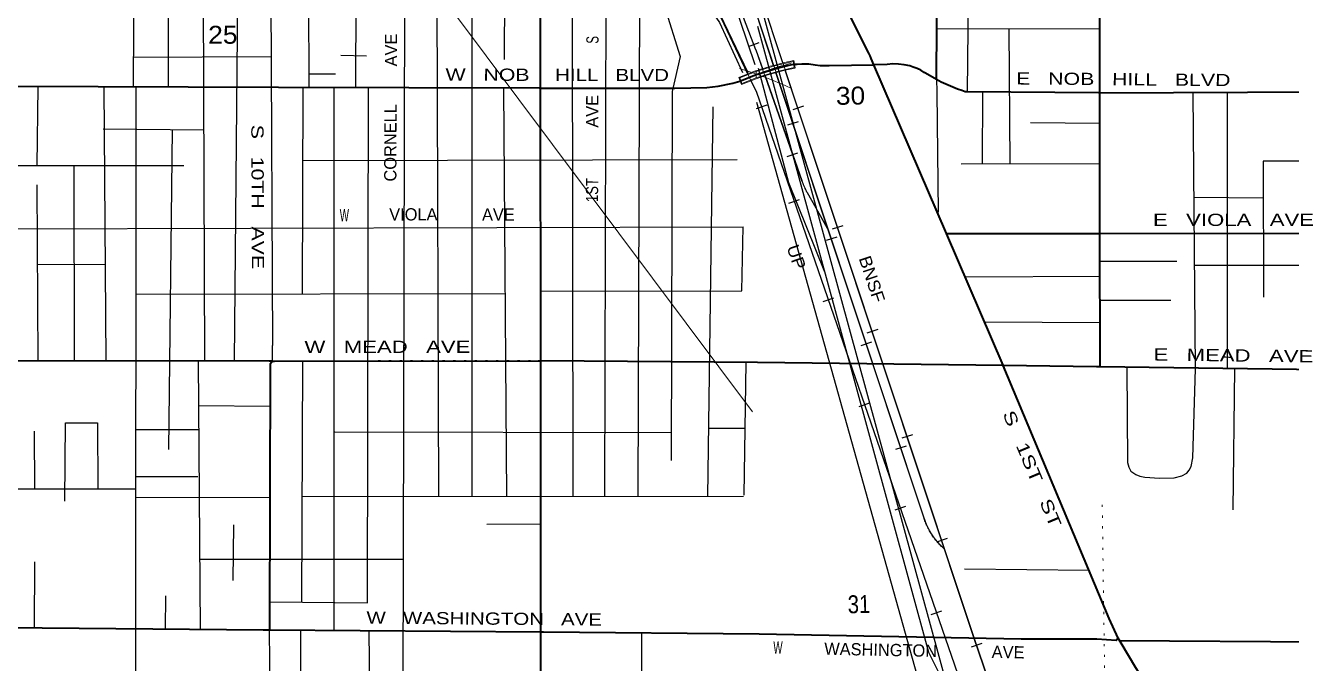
# Model space of a CAD drawing. Header units: feet. Extents: x -6 to 252658, y -374658 to -170635.
# Drawn here: x 119002 to 131404, y -340437 to -334181 of the extents above; entities that cross this region are included whole.
import ezdxf

# ---------------------------------------------------------------- set-up
doc = ezdxf.new("R2010")
doc.units = ezdxf.units.FT
doc.header["$LTSCALE"] = 70
doc.linetypes.add('DOTTED', pattern=[1.5, 0.3, -1.2])
for name, color, linetype, lineweight in [('26', 7, 'Continuous', 40), ('27', 7, 'Continuous', 13), ('29', 7, 'Continuous', 25), ('30', 7, 'Continuous', 13), ('34', 7, 'Continuous', 25), ('46', 7, 'Continuous', 13), ('6', 7, 'DOTTED', 25), ('61', 7, 'Continuous', 13), ('7', 7, 'DOTTED', 13)]:
    doc.layers.add(name, color=color, linetype=linetype, lineweight=lineweight)

msp = doc.modelspace()

# ---------------------------------------------------------------- linework, layer by layer
at = {"layer": '26'}
for p, q in [((128024.17, -336222.27), (127312.86, -334566.96)), ((129524.34, -334842.05), (132182.63, -334830.21)), ((129525.67, -336222), (132187.63, -336218.31)), ((126173.94, -337485.58), (124051.29, -337468.46)), ((132183.53, -337561.9), (129529.77, -337528.23)), ((129711.8, -340210.11), (132175.41, -340225.83))]:
    msp.add_line(p, q, dxfattribs=at)
for points in [[(127927.41, -334712.66), (127927.3, -334702.86), (127931.22, -333646.29), (128023.78, -333514.05), (127975.82, -332158.99), (127997.48, -331132.44), (127236.48, -328847.02), (127222.34, -328804.55)], [(124047.7, -334796.62), (124047.69, -334789.37), (124052.18, -332145.18)], [(129524.34, -334842.05), (129522.41, -332189.37), (129522.39, -332163.6)], [(127312.86, -334566.96), (127286.39, -334505.36), (127275.67, -334480.42), (127263.14, -334455.36), (126812.17, -333553.24)], [(126158.4, -334663.55), (126205.81, -334649.5), (126290.6, -334622.35), (126365.88, -334601.99), (126469.66, -334575.52), (126526.85, -334563.11), (126561.34, -334560.53), (126606.53, -334557.16), (126676.88, -334559.29), (126736.79, -334566.98), (126787.25, -334574.46), (126825.56, -334576.08), (126850.24, -334576.34), (126875.56, -334575.82), (127312.86, -334566.96)], [(127927.41, -334712.66), (127816.47, -334650.48), (127806.19, -334643.04), (127771.75, -334621.57), (127735.25, -334603.82), (127697.1, -334589.98), (127663.95, -334579.36), (127609.59, -334566.92), (127554.23, -334560.23), (127498.47, -334559.36), (127442.92, -334564.33), (127312.86, -334566.96)], [(124047.7, -334796.62), (125364.12, -334798.41), (125677.65, -334789.33), (125786.52, -334778.46), (125931.71, -334747.33), (126001.31, -334727.32), (126158.4, -334663.55)], [(129524.34, -334842.05), (129512.76, -334842.1), (128224.53, -334831.75), (128205.09, -334831.59), (128174.53, -334821.03), (128132.88, -334806.63), (127970.58, -334736.85), (127927.41, -334712.66)], [(124047.7, -334796.62), (124033.06, -334796.6), (121481.33, -334789.46), (118831.02, -334782.04), (118782.99, -334781.91)], [(124051.29, -337468.46), (124051.3, -337409.7), (124047.7, -334796.62)], [(129525.67, -336222), (129525.67, -336221.93), (129524.34, -334842.71), (129524.34, -334842.05)], [(128024.17, -336222.27), (128058.06, -336222.27), (129473.1, -336222.07), (129525.67, -336222)], [(128580.11, -337516.16), (128578.17, -337511.52), (128024.17, -336222.27)], [(129529.77, -337528.23), (129529.69, -337502.43), (129525.67, -336222)], [(121419.81, -337472.31), (121391.88, -337472.26), (118834.46, -337467.46), (118807.59, -337468.44)], [(121396.36, -340107.12), (121396.41, -340082.49), (121402.02, -337493.95), (121419.81, -337472.31)], [(121419.81, -337472.31), (121441.88, -337472.28), (124044.39, -337468.4), (124051.29, -337468.46)], [(124050.93, -340128.65), (124050.84, -340062.97), (124051.29, -337468.46)], [(129529.77, -337528.23), (129494.32, -337527.78), (128580.11, -337516.16), (126173.94, -337485.58)], [(129705.44, -340186.64), (129704.73, -340185.11), (129616.42, -339994.66), (128580.11, -337516.16)], [(121396.36, -340107.12), (121330.58, -340106.58), (118806.46, -340086.11)], [(126188.58, -340146.13), (124078.52, -340128.87), (124050.93, -340128.65), (121396.36, -340107.12)], [(124057.45, -344732.86), (124057.41, -344708.54), (124056.74, -344234.86), (124054.67, -342768.1), (124050.93, -340128.65)], [(129705.44, -340186.64), (129686.8, -340208.33), (129497.42, -340194.84), (129046.09, -340197.63), (129040.93, -340197.89), (128756.46, -340197.29), (126188.58, -340146.13)], [(131718.12, -342906.48), (129908.53, -340521.96), (129878.39, -340477.61), (129734.25, -340235.11), (129705.44, -340186.64)]]:
    msp.add_lwpolyline(points, dxfattribs=at)
at = {"layer": '29'}
for p, q in [((128261.79, -331742.44), (128224.53, -334831.75)), ((120401.22, -332135.11), (120402.14, -334786.44)), ((120736.18, -332136.03), (120758.14, -337471.07)), ((121097.33, -332137.01), (121049.03, -337471.62)), ((121399.15, -332140.98), (121422.18, -337319.95)), ((121775.78, -332139.15), (121777.38, -334790.29)), ((122718.49, -332140.98), (122694.94, -342765.31)), ((123026.44, -332141.95), (123050.14, -338801.17)), ((123376.85, -338800.7), (123378.95, -332145.24)), ((124357.21, -332708.16), (124363.16, -338799.26)), ((124688.68, -333502.41), (124673.97, -338798.81)), ((125019.9, -333502.4), (125000.52, -338798.33)), ((122237.62, -333855.28), (122236.64, -334791.57)), ((127929.12, -334210.97), (129523.88, -334216.67)), ((128634.82, -334213.49), (128642.78, -335538.29)), ((122091.38, -334475), (122342.84, -334479.8)), ((120059, -334493.03), (121409.58, -334485.59)), ((121777.3, -334655.15), (122041, -334656.78)), ((127927.41, -334712.66), (127928.72, -334828.16)), ((119125.45, -334782.86), (119116.48, -335553.74)), ((119769.65, -334784.67), (119789.91, -337469.25)), ((120082.87, -334785.54), (120082.28, -341202.68)), ((121721.06, -334790.13), (121714.3, -336813.31)), ((122022.03, -334790.97), (122024.6, -340112.22)), ((122353.82, -339841.11), (122364.16, -334791.93)), ((123685.69, -334795.63), (123715.57, -338800.2)), ((128375.26, -334832.96), (128372.29, -335539.1)), ((130771.4, -334836.5), (130773.69, -337544.01)), ((125733.75, -334978.62), (125684.54, -338797.33)), ((119764.1, -335196.1), (120748.82, -335206.08)), ((120441.9, -335202.97), (120405.73, -338338.55)), ((128845.39, -335133.92), (129526.97, -335138.53)), ((118790.06, -335553.84), (120556.03, -335553.28)), ((119483.15, -337468.68), (119481.56, -335553.62)), ((121718.67, -335504.44), (125974.91, -335494.84)), ((128167.95, -335539.72), (129525.01, -335535.63)), ((132185.18, -335511.16), (131125.21, -335513.35)), ((131125.21, -335513.35), (131127.01, -336844.66)), ((119115.97, -335744.57), (119124.33, -337468)), ((130448.52, -335865.5), (131125.69, -335870.64)), ((118795.76, -336176.43), (126032.19, -336154.39)), ((119119.74, -336521.11), (119782.77, -336523.56)), ((129526.52, -336491.61), (130278.37, -336493)), ((128212.83, -336644.7), (129527.75, -336640.12)), ((120082.68, -336815.54), (123700.72, -336810.61)), ((129530.42, -336875.41), (130221.69, -336875.1)), ((128395.78, -337086.27), (129525.46, -337093.14)), ((120693.84, -337467.65), (120713.95, -340101.58)), ((121710.08, -339834.75), (121720.85, -337471.86)), ((126057.28, -337484.64), (126037.49, -338784.78)), ((130844.9, -337544.92), (130828.93, -338929.21)), ((120697.2, -337907.31), (121401.11, -337913.77)), ((119094.86, -338724.07), (119091.38, -338157.95)), ((120082.56, -338142.24), (120699.22, -338141.71)), ((122035, -338163.91), (125326.96, -338171.88)), ((125693.15, -338129.07), (126047.48, -338128.76)), ((120082.52, -338602.28), (120690.24, -338602.18)), ((118807.05, -338724.47), (120079.46, -338722.69)), ((120082.5, -338804.66), (121399.17, -338808.73)), ((126035.68, -338796.82), (121714.78, -338803.12)), ((124051.01, -339069.18), (123521.55, -339071.27)), ((121039.55, -339076.43), (121034.54, -339620.67)), ((119092.32, -339437.09), (119089.84, -340088.41)), ((120708.68, -339411.51), (122702.37, -339411.26)), ((129419.5, -339523.7), (128199.36, -339511.63)), ((120374.1, -339772.77), (120372.9, -340098.81)), ((121396.95, -339831.66), (122353.82, -339841.11)), ((121391.6, -340112.99), (121421.45, -342750.86)), ((121696.87, -340109.56), (121697.88, -340808.2)), ((122366.17, -340114.99), (122384.93, -342286.07))]:
    msp.add_line(p, q, dxfattribs=at)
for points in [[(119980.51, -330242.63), (119978.16, -330451.2), (120033.68, -330585.88), (120054.72, -330666.28), (120073.78, -330827.3), (120078.57, -331185.78), (120057.27, -334785.47)], [(123055.7, -332142.04), (123687.64, -332507.28), (123700.05, -332525.46), (123700.83, -332577.08), (123690.88, -334515.82)], [(124051.78, -333502.43), (125107.73, -333502.4), (125416.82, -334487.65), (125338.3, -334831.03), (125326.04, -338444.29)], [(127928.73, -334829.02), (127932.26, -335141.11), (127942.1, -336012.01)], [(129791.38, -337531.55), (129797.58, -338463.62), (129808.9, -338510.08), (129829.6, -338550.56), (129877.56, -338581.62), (129918.78, -338598.6), (129964.52, -338610.04), (130108.25, -338618.17), (130252.66, -338614.62), (130328.12, -338596.32), (130378.38, -338568.51), (130401.3, -338541.41), (130419.59, -338504.8), (130437.39, -338420.21), (130460.97, -337546.48), (130440.91, -334837.97)], [(124050.44, -336786.52), (126018.35, -336784.51), (126032.19, -336154.39)], [(130453.46, -336532.86), (132761.69, -336532.63), (132784.16, -337569.52)], [(121416.88, -337468.95), (121422.1, -337464.76), (121422.18, -337319.95)], [(119389.51, -338845.28), (119395.56, -338077.14), (119709.55, -338077.14), (119711.91, -338723.2)], [(122047.9, -342100.7), (125018.2, -342128.4), (125045.6, -342087.94), (125041.15, -340136.74)]]:
    msp.add_lwpolyline(points, dxfattribs=at)
at = {"layer": '34', "lineweight": 13}
for p, q in [((125024.57, -332438.68), (126158.11, -334831.27)), ((127798.03, -338989.23), (126155.07, -334043.8)), ((126156.98, -334423.27), (126604.53, -335701.46)), ((126657.97, -335820.98), (126856.18, -336171.99))]:
    msp.add_line(p, q, dxfattribs=at)
at = {"layer": '34'}
for p, q in [((125090.48, -332591.62), (126079.45, -334644.82)), ((126150.21, -334569.03), (125724.55, -333298.08)), ((126421.6, -334550.03), (126153.34, -333742.91)), ((130901.01, -351167.33), (126177.77, -333872.18)), ((126329.91, -334573.6), (126155.01, -334047.13)), ((126184.55, -334354.08), (126081.05, -334393.11)), ((126157.06, -334420.2), (126221.8, -334605.09)), ((126108.86, -334724.76), (126159.05, -334827.16)), ((126159.3, -334827.42), (128824.19, -342532.54)), ((126164.16, -334996.21), (126268.69, -334960.05)), ((130690.56, -351087.74), (126165.4, -334936.16)), ((126622.29, -334972.87), (126517.33, -335007.76)), ((126572.61, -335126.3), (126467.64, -335161.17)), ((126463.21, -335467.64), (126567.6, -335431.08)), ((126479.93, -335924.16), (126584.47, -335888.01)), ((127009.27, -336145.06), (126904.31, -336179.95)), ((126949.13, -336256), (126844.16, -336290.87)), ((126814.53, -336888.93), (126919.07, -336852.78)), ((127349.93, -337161.72), (127244.96, -337196.61)), ((127288.97, -337287.24), (127184, -337322.11)), ((127166.97, -337915.94), (127271.5, -337879.78)), ((127689.91, -338192.91), (127584.94, -338227.8)), ((127629.49, -338303.95), (127524.52, -338338.82)), ((127519.9, -338928.4), (127624.43, -338892.25)), ((128030.56, -339209.57), (127925.6, -339244.46)), ((127872.34, -339955.4), (127976.87, -339919.25)), ((128371.06, -340240.18), (128266.36, -340275.83))]:
    msp.add_line(p, q, dxfattribs=at)
for points in [[(123108.95, -326827.85), (124604, -331386.68), (124918.97, -332193.94), (124950.34, -332270.47), (124983.28, -332345.86), (125017.55, -332420.73), (125025.56, -332438.22), (126076.26, -334655.95)], [(126156.58, -334419.74), (125830.95, -333562.01), (125738.1, -333274.61)], [(125268.2, -333381.38), (125799.43, -334153.38), (126025.68, -334643.64)], [(127974.67, -340576.83), (127850.19, -340326.52), (126175.21, -334192.13)], [(126831.94, -336599.31), (126479.15, -335723.12), (126183.65, -334605.83)], [(126246.47, -334675.57), (126605.56, -335701.1), (126610.31, -335714.31), (126615.32, -335727.33), (126620.56, -335740.28), (126625.99, -335753.25), (126631.68, -335766.03), (126637.58, -335778.66), (126643.65, -335791.32), (126650, -335803.79), (126656.55, -335816.1), (126658.93, -335820.45), (126857.13, -336171.45)], [(127999.82, -339309.88), (127993.97, -339304.59), (127985.14, -339296.33), (127976.41, -339287.9), (127967.78, -339279.37), (127959.38, -339270.61), (127951.09, -339261.76), (127942.97, -339252.71), (127934.97, -339243.56), (127927.21, -339234.25), (127919.56, -339224.85), (127912.08, -339215.31), (127904.78, -339205.59), (127897.67, -339195.81), (127890.65, -339185.85), (127883.91, -339175.81), (127877.25, -339165.6), (127870.87, -339155.31), (127864.59, -339144.92), (127858.52, -339134.46), (127852.6, -339123.81), (127846.96, -339113.09), (127841.44, -339102.33), (127836.09, -339091.37), (127830.95, -339080.41), (127826.01, -339069.33), (127821.3, -339058.12), (127816.74, -339046.92), (127812.36, -339035.6), (127808.24, -339024.13), (127804.27, -339012.7), (127800.5, -339001.2), (127796.98, -338989.57), (126353.49, -334644.57)], [(130933.5, -347934.12), (128289.68, -340170.61), (126445.23, -334621.17)]]:
    msp.add_lwpolyline(points, dxfattribs=at)
at = {"layer": '34', "lineweight": 13}
for points in [[(125739.15, -333274.27), (125831.99, -333561.64), (126156.12, -334421.19)], [(130934.55, -347933.76), (128290.73, -340170.25), (126152.69, -333737.46)], [(126159.37, -334830.94), (130571.37, -347587.62), (130640, -347794.26)]]:
    msp.add_lwpolyline(points, dxfattribs=at)
for centre, radius, start, end in [((127361.83, -335434.56), 802.95, 199.41389, 208.76647), ((128463.53, -338791.84), 694.16, 196.52006, 228.16744)]:
    msp.add_arc(centre, radius, start, end, dxfattribs=at)
at = {"layer": '46'}
msp.add_lwpolyline([(116417.38, -324943.85), (116656.91, -325308.88), (126123.46, -337970.26)], dxfattribs=at)
at = {"layer": '6'}
for p, q in [((124050.08, -339131.49), (124050.17, -338350.21)), ((124049.64, -342772.81), (124049.96, -340131.8))]:
    msp.add_line(p, q, dxfattribs=at)
msp.add_lwpolyline([(124050.28, -337468.73), (124050.28, -337448.77), (124052.29, -332174.29), (124013.96, -326843.6), (124008.67, -322805.27)], dxfattribs=at)
at = {"layer": '61'}
for p, q in [((126529.33, -334526.8), (126541.41, -334599.06)), ((125988.42, -334692.74), (126158.19, -334625.47)), ((126016.04, -334761.54), (125988.42, -334691.82)), ((126158.63, -334704.12), (126016.04, -334760.62))]:
    msp.add_line(p, q, dxfattribs=at)
for points in [[(126158.6, -334695.9), (126158.26, -334633.81), (126254.57, -334603.61), (126343.94, -334577.98), (126424.82, -334557.46), (126521.82, -334535.4)], [(126521.82, -334535.4), (126532.67, -334593.43), (126459.08, -334609.38), (126369.88, -334632.11), (126272.89, -334658.92), (126158.6, -334695.9)]]:
    msp.add_lwpolyline(points, dxfattribs=at)
msp.add_lwpolyline([(126158.58, -334695.99), (126158.28, -334633.76), (125998.79, -334695.84), (126020.53, -334750.7)], close=True, dxfattribs=at)
for centre, radius, start, end in [((127189.3, -337725.38), 3266.84, 101.6484, 108.39871), ((127187.98, -337725.39), 3191.84, 101.68717, 108.81389)]:
    msp.add_arc(centre, radius, start, end, dxfattribs=at)
for centre, major_axis, ratio, start_param, end_param in [((127478.33, -339144.96), (3128.11, -4401.43), 0.49171, 2.43561284, 2.57635764), ((127474.62, -338209.4), (3719.91, 695.23), 0.999854, 1.64555329, 1.78629698)]:
    msp.add_ellipse(centre, major_axis=major_axis, ratio=ratio, start_param=start_param, end_param=end_param, dxfattribs=at)
at = {"layer": '7'}
for p, q in [((129529.28, -337092.55), (129526.63, -334847.49)), ((120138.57, -337467.89), (120764.67, -337467.62)), ((124377.08, -337469.4), (125784.4, -337482.07)), ((126132.09, -337485.19), (126173.94, -337485.58)), ((126170.48, -337485.54), (126210.39, -337487.12)), ((129601.47, -342575.66), (129548.84, -338875.13))]:
    msp.add_line(p, q, dxfattribs=at)
msp.add_lwpolyline([(122458.46, -337466.89), (124023.35, -337466.22), (124050.75, -337466.47)], dxfattribs=at)

# ---------------------------------------------------------------- texts
at = {"layer": '27'}
for s, rotation, width, p in [('W   NOB', 359.84, 1.3, (123117.62, -334723.57)), ('HILL   BLVD', 359.922, 1.25, (124190.72, -334726.77)), ('E   NOB   HILL   BLVD', 359.54, 1.3, (128706.14, -334760.69)), ('E   VIOLA   AVE', 0.079, 1.35, (130045.94, -336148.18)), ('W   MEAD   AVE', 0.085, 1.35, (121736.06, -337392.94)), ('E   MEAD   AVE', 359.273, 1.35, (130049.99, -337465.22)), ('S   1ST   ST', 292.691, 1.4, (128570.81, -337986.45)), ('W   WASHINGTON   AVE', 359.535, 1.25, (122343.12, -340044.67)), ('W', 358.859, 0.6, (126326.15, -340337.11))]:
    msp.add_text(s, height=120, rotation=rotation, dxfattribs=dict(at, width=width)).set_placement(p)
for s, p in [('WASHINGTON', (126825.32, -340348.89)), ('AVE', (128465.46, -340379.74))]:
    msp.add_text(s, height=120, rotation=358.859, dxfattribs=at).set_placement(p)
at = {"layer": '30'}
for s, rotation, p in [('AVE', 89.873, (122643.07, -334584.05)), ('CORNELL', 89.873, (122636.22, -335712.24)), ('AVE', 89.841, (124614.01, -335184.54)), ('VIOLA', 0.175, (122566.1, -336094.2)), ('AVE', 0.175, (123475.06, -336096.25))]:
    msp.add_text(s, height=120, rotation=rotation, dxfattribs=at).set_placement(p)
for s, rotation, width, p in [('S', 89.841, 0.7, (124616.3, -334360.96)), ('S   10TH   AVE', 270.255, 1.3, (121215.06, -335155.67)), ('1ST', 89.841, 0.8, (124611.98, -335913.88)), ('W', 0.175, 0.6, (122081.65, -336100.66))]:
    msp.add_text(s, height=120, rotation=rotation, dxfattribs=dict(at, width=width)).set_placement(p)
at = {"layer": '34', "width": 1.1}
for s, rotation, p in [('UP', 289.078, (126456.89, -336356)), ('BNSF', 288.385, (127163.02, -336463.74))]:
    msp.add_text(s, height=120, rotation=rotation, dxfattribs=at).set_placement(p)
at = {"layer": '7', "width": 1.1}
msp.add_text('25', height=175.6, dxfattribs=at).set_placement((120792.9, -334361.61))
at = {"layer": '7'}
for s, width, p in [('30', 1.1, (126941.52, -334961.07)), ('31', 0.85, (127057.24, -339943.11))]:
    msp.add_text(s, height=175.6, rotation=1, dxfattribs=dict(at, width=width)).set_placement(p)

doc.saveas('drawing.dxf')
